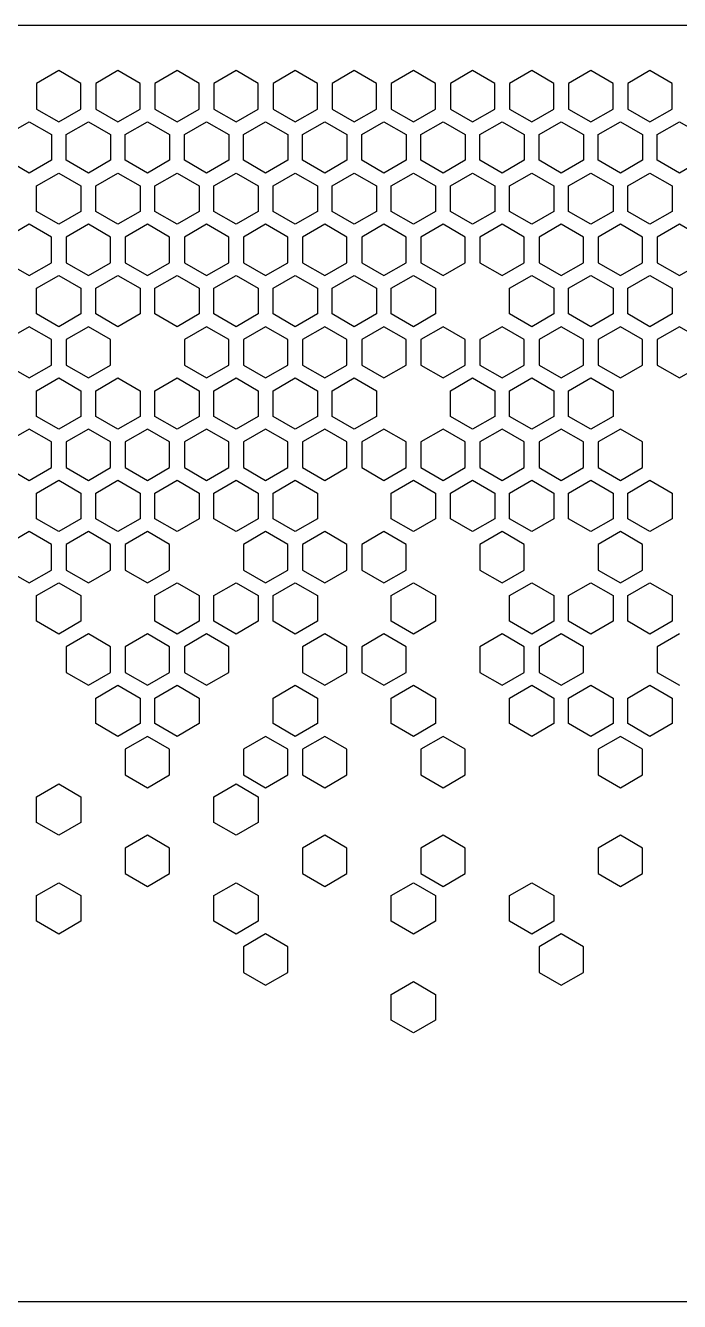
# Model space of a CAD drawing. Header units: millimetres. Extents: x 9733 to 10566, y 2888 to 3129.
# Drawn here: x 10026 to 10149.5, y 2888.1 to 3129 of the extents above; entities that cross this region are included whole.
import ezdxf

# ---------------------------------------------------------------- set-up
doc = ezdxf.new("R2010")
doc.units = ezdxf.units.MM
doc.layers.get('0').update_dxf_attribs({"color": 1, "true_color": 0xff0000})

msp = doc.modelspace()

# ---------------------------------------------------------------- linework, layer by layer
for p, q in [((10566.35, 3129.04), (9733.25, 3129.04)), ((10032.29, 3120.53), (10028.11, 3118.11)), ((10036.48, 3118.11), (10032.29, 3120.53)), ((10043.46, 3120.53), (10039.27, 3118.11)), ((10047.65, 3118.11), (10043.46, 3120.53)), ((10054.63, 3120.53), (10050.44, 3118.11)), ((10058.81, 3118.11), (10054.63, 3120.53)), ((10065.79, 3120.53), (10061.6, 3118.11)), ((10069.98, 3118.11), (10065.79, 3120.53)), ((10076.96, 3120.53), (10072.77, 3118.11)), ((10081.15, 3118.11), (10076.96, 3120.53)), ((10088.12, 3120.53), (10083.94, 3118.11)), ((10092.31, 3118.11), (10088.12, 3120.53)), ((10099.29, 3120.53), (10095.1, 3118.11)), ((10103.48, 3118.11), (10099.29, 3120.53)), ((10110.46, 3120.53), (10106.27, 3118.11)), ((10114.64, 3118.11), (10110.46, 3120.53)), ((10121.62, 3120.53), (10117.43, 3118.11)), ((10125.81, 3118.11), (10121.62, 3120.53)), ((10132.79, 3120.53), (10128.6, 3118.11)), ((10136.98, 3118.11), (10132.79, 3120.53)), ((10143.95, 3120.53), (10139.77, 3118.11)), ((10148.14, 3118.11), (10143.95, 3120.53)), ((10028.11, 3118.11), (10028.11, 3113.27)), ((10036.48, 3113.27), (10036.48, 3118.11)), ((10039.27, 3118.11), (10039.27, 3113.27)), ((10047.65, 3113.27), (10047.65, 3118.11)), ((10050.44, 3118.11), (10050.44, 3113.27)), ((10058.81, 3113.27), (10058.81, 3118.11)), ((10061.6, 3118.11), (10061.6, 3113.27)), ((10069.98, 3113.27), (10069.98, 3118.11)), ((10072.77, 3118.11), (10072.77, 3113.27)), ((10081.15, 3113.27), (10081.15, 3118.11)), ((10083.94, 3118.11), (10083.94, 3113.27)), ((10092.31, 3113.27), (10092.31, 3118.11)), ((10095.1, 3118.11), (10095.1, 3113.27)), ((10103.48, 3113.27), (10103.48, 3118.11)), ((10106.27, 3118.11), (10106.27, 3113.27)), ((10114.64, 3113.27), (10114.64, 3118.11)), ((10117.43, 3118.11), (10117.43, 3113.27)), ((10125.81, 3113.27), (10125.81, 3118.11)), ((10128.6, 3118.11), (10128.6, 3113.27)), ((10136.98, 3113.27), (10136.98, 3118.11)), ((10139.77, 3118.11), (10139.77, 3113.27)), ((10148.14, 3113.27), (10148.14, 3118.11)), ((10028.11, 3113.27), (10032.29, 3110.85)), ((10032.29, 3110.85), (10036.48, 3113.27)), ((10039.27, 3113.27), (10043.46, 3110.85)), ((10043.46, 3110.85), (10047.65, 3113.27)), ((10050.44, 3113.27), (10054.63, 3110.85)), ((10054.63, 3110.85), (10058.81, 3113.27)), ((10061.6, 3113.27), (10065.79, 3110.85)), ((10065.79, 3110.85), (10069.98, 3113.27)), ((10072.77, 3113.27), (10076.96, 3110.85)), ((10076.96, 3110.85), (10081.15, 3113.27)), ((10083.94, 3113.27), (10088.12, 3110.85)), ((10088.12, 3110.85), (10092.31, 3113.27)), ((10095.1, 3113.27), (10099.29, 3110.85)), ((10099.29, 3110.85), (10103.48, 3113.27)), ((10106.27, 3113.27), (10110.46, 3110.85)), ((10110.46, 3110.85), (10114.64, 3113.27)), ((10117.43, 3113.27), (10121.62, 3110.85)), ((10121.62, 3110.85), (10125.81, 3113.27)), ((10128.6, 3113.27), (10132.79, 3110.85)), ((10132.79, 3110.85), (10136.98, 3113.27)), ((10139.77, 3113.27), (10143.95, 3110.85)), ((10143.95, 3110.85), (10148.14, 3113.27)), ((10022.52, 3108.44), (10026.71, 3110.86)), ((10026.71, 3110.86), (10030.9, 3108.44)), ((10033.69, 3108.44), (10037.88, 3110.86)), ((10037.88, 3110.86), (10042.06, 3108.44)), ((10044.85, 3108.44), (10049.04, 3110.86)), ((10049.04, 3110.86), (10053.23, 3108.44)), ((10056.02, 3108.44), (10060.21, 3110.86)), ((10060.21, 3110.86), (10064.4, 3108.44)), ((10067.19, 3108.44), (10071.37, 3110.86)), ((10071.37, 3110.86), (10075.56, 3108.44)), ((10078.35, 3108.44), (10082.54, 3110.86)), ((10082.54, 3110.86), (10086.73, 3108.44)), ((10089.52, 3108.44), (10093.71, 3110.86)), ((10093.71, 3110.86), (10097.89, 3108.44)), ((10100.68, 3108.44), (10104.87, 3110.86)), ((10104.87, 3110.86), (10109.06, 3108.44)), ((10111.85, 3108.44), (10116.04, 3110.86)), ((10116.04, 3110.86), (10120.23, 3108.44)), ((10123.02, 3108.44), (10127.2, 3110.86)), ((10127.2, 3110.86), (10131.39, 3108.44)), ((10134.18, 3108.44), (10138.37, 3110.86)), ((10138.37, 3110.86), (10142.56, 3108.44)), ((10145.35, 3108.44), (10149.54, 3110.86)), ((10149.54, 3110.86), (10153.72, 3108.44)), ((10030.9, 3108.44), (10030.9, 3103.6)), ((10033.69, 3103.6), (10033.69, 3108.44)), ((10042.06, 3108.44), (10042.06, 3103.6)), ((10044.85, 3103.6), (10044.85, 3108.44)), ((10053.23, 3108.44), (10053.23, 3103.6)), ((10056.02, 3103.6), (10056.02, 3108.44)), ((10064.4, 3108.44), (10064.4, 3103.6)), ((10067.19, 3103.6), (10067.19, 3108.44)), ((10075.56, 3108.44), (10075.56, 3103.6)), ((10078.35, 3103.6), (10078.35, 3108.44)), ((10086.73, 3108.44), (10086.73, 3103.6)), ((10089.52, 3103.6), (10089.52, 3108.44)), ((10097.89, 3108.44), (10097.89, 3103.6)), ((10100.68, 3103.6), (10100.68, 3108.44)), ((10109.06, 3108.44), (10109.06, 3103.6)), ((10111.85, 3103.6), (10111.85, 3108.44)), ((10120.23, 3108.44), (10120.23, 3103.6)), ((10123.02, 3103.6), (10123.02, 3108.44)), ((10131.39, 3108.44), (10131.39, 3103.6)), ((10134.18, 3103.6), (10134.18, 3108.44)), ((10142.56, 3108.44), (10142.56, 3103.6)), ((10145.35, 3103.6), (10145.35, 3108.44)), ((10026.71, 3101.18), (10022.52, 3103.6)), ((10030.9, 3103.6), (10026.71, 3101.18)), ((10037.88, 3101.18), (10033.69, 3103.6)), ((10042.06, 3103.6), (10037.88, 3101.18)), ((10049.04, 3101.18), (10044.85, 3103.6)), ((10053.23, 3103.6), (10049.04, 3101.18)), ((10060.21, 3101.18), (10056.02, 3103.6)), ((10064.4, 3103.6), (10060.21, 3101.18)), ((10071.37, 3101.18), (10067.19, 3103.6)), ((10075.56, 3103.6), (10071.37, 3101.18)), ((10082.54, 3101.18), (10078.35, 3103.6)), ((10086.73, 3103.6), (10082.54, 3101.18)), ((10093.71, 3101.18), (10089.52, 3103.6)), ((10097.89, 3103.6), (10093.71, 3101.18)), ((10104.87, 3101.18), (10100.68, 3103.6)), ((10109.06, 3103.6), (10104.87, 3101.18)), ((10116.04, 3101.18), (10111.85, 3103.6)), ((10120.23, 3103.6), (10116.04, 3101.18)), ((10127.2, 3101.18), (10123.02, 3103.6)), ((10131.39, 3103.6), (10127.2, 3101.18)), ((10138.37, 3101.18), (10134.18, 3103.6)), ((10142.56, 3103.6), (10138.37, 3101.18)), ((10149.54, 3101.18), (10145.35, 3103.6)), ((10153.72, 3103.6), (10149.54, 3101.18)), ((10028.11, 3098.77), (10032.29, 3101.19)), ((10032.29, 3101.19), (10036.48, 3098.77)), ((10039.27, 3098.77), (10043.46, 3101.19)), ((10043.46, 3101.19), (10047.65, 3098.77)), ((10050.44, 3098.77), (10054.63, 3101.19)), ((10054.63, 3101.19), (10058.81, 3098.77)), ((10061.6, 3098.77), (10065.79, 3101.19)), ((10065.79, 3101.19), (10069.98, 3098.77)), ((10072.77, 3098.77), (10076.96, 3101.19)), ((10076.96, 3101.19), (10081.15, 3098.77)), ((10083.94, 3098.77), (10088.12, 3101.19)), ((10088.12, 3101.19), (10092.31, 3098.77)), ((10095.1, 3098.77), (10099.29, 3101.19)), ((10099.29, 3101.19), (10103.48, 3098.77)), ((10106.27, 3098.77), (10110.46, 3101.19)), ((10110.46, 3101.19), (10114.64, 3098.77)), ((10117.43, 3098.77), (10121.62, 3101.19)), ((10121.62, 3101.19), (10125.81, 3098.77)), ((10128.6, 3098.77), (10132.79, 3101.19)), ((10132.79, 3101.19), (10136.98, 3098.77)), ((10139.77, 3098.77), (10143.95, 3101.19)), ((10143.95, 3101.19), (10148.14, 3098.77)), ((10028.11, 3093.93), (10028.11, 3098.77)), ((10036.48, 3098.77), (10036.48, 3093.93)), ((10039.27, 3093.93), (10039.27, 3098.77)), ((10047.65, 3098.77), (10047.65, 3093.93)), ((10050.44, 3093.93), (10050.44, 3098.77)), ((10058.81, 3098.77), (10058.81, 3093.93)), ((10061.6, 3093.93), (10061.6, 3098.77)), ((10069.98, 3098.77), (10069.98, 3093.93)), ((10072.77, 3093.93), (10072.77, 3098.77)), ((10081.15, 3098.77), (10081.15, 3093.93)), ((10083.94, 3093.93), (10083.94, 3098.77)), ((10092.31, 3098.77), (10092.31, 3093.93)), ((10095.1, 3093.93), (10095.1, 3098.77)), ((10103.48, 3098.77), (10103.48, 3093.93)), ((10106.27, 3093.93), (10106.27, 3098.77)), ((10114.64, 3098.77), (10114.64, 3093.93)), ((10117.43, 3093.93), (10117.43, 3098.77)), ((10125.81, 3098.77), (10125.81, 3093.93)), ((10128.6, 3093.93), (10128.6, 3098.77)), ((10136.98, 3098.77), (10136.98, 3093.93)), ((10139.77, 3093.93), (10139.77, 3098.77)), ((10148.14, 3098.77), (10148.14, 3093.93)), ((10032.29, 3091.51), (10028.11, 3093.93)), ((10036.48, 3093.93), (10032.29, 3091.51)), ((10043.46, 3091.51), (10039.27, 3093.93)), ((10047.65, 3093.93), (10043.46, 3091.51)), ((10054.63, 3091.51), (10050.44, 3093.93)), ((10058.81, 3093.93), (10054.63, 3091.51)), ((10065.79, 3091.51), (10061.6, 3093.93)), ((10069.98, 3093.93), (10065.79, 3091.51)), ((10076.96, 3091.51), (10072.77, 3093.93)), ((10081.15, 3093.93), (10076.96, 3091.51)), ((10088.12, 3091.51), (10083.94, 3093.93)), ((10092.31, 3093.93), (10088.12, 3091.51)), ((10099.29, 3091.51), (10095.1, 3093.93)), ((10103.48, 3093.93), (10099.29, 3091.51)), ((10110.46, 3091.51), (10106.27, 3093.93)), ((10114.64, 3093.93), (10110.46, 3091.51)), ((10121.62, 3091.51), (10117.43, 3093.93)), ((10125.81, 3093.93), (10121.62, 3091.51)), ((10132.79, 3091.51), (10128.6, 3093.93)), ((10136.98, 3093.93), (10132.79, 3091.51)), ((10143.95, 3091.51), (10139.77, 3093.93)), ((10148.14, 3093.93), (10143.95, 3091.51)), ((10026.71, 3091.52), (10022.52, 3089.1)), ((10030.9, 3089.1), (10026.71, 3091.52)), ((10037.88, 3091.52), (10033.69, 3089.1)), ((10042.06, 3089.1), (10037.88, 3091.52)), ((10049.04, 3091.52), (10044.85, 3089.1)), ((10053.23, 3089.1), (10049.04, 3091.52)), ((10060.21, 3091.52), (10056.02, 3089.1)), ((10064.4, 3089.1), (10060.21, 3091.52)), ((10071.37, 3091.52), (10067.19, 3089.1)), ((10075.56, 3089.1), (10071.37, 3091.52)), ((10082.54, 3091.52), (10078.35, 3089.1)), ((10086.73, 3089.1), (10082.54, 3091.52)), ((10093.71, 3091.52), (10089.52, 3089.1)), ((10097.89, 3089.1), (10093.71, 3091.52)), ((10104.87, 3091.52), (10100.68, 3089.1)), ((10109.06, 3089.1), (10104.87, 3091.52)), ((10116.04, 3091.52), (10111.85, 3089.1)), ((10120.23, 3089.1), (10116.04, 3091.52)), ((10127.2, 3091.52), (10123.02, 3089.1)), ((10131.39, 3089.1), (10127.2, 3091.52)), ((10138.37, 3091.52), (10134.18, 3089.1)), ((10142.56, 3089.1), (10138.37, 3091.52)), ((10149.54, 3091.52), (10145.35, 3089.1)), ((10153.72, 3089.1), (10149.54, 3091.52)), ((10030.9, 3084.26), (10030.9, 3089.1)), ((10033.69, 3089.1), (10033.69, 3084.26)), ((10042.06, 3084.26), (10042.06, 3089.1)), ((10044.85, 3089.1), (10044.85, 3084.26)), ((10053.23, 3084.26), (10053.23, 3089.1)), ((10056.02, 3089.1), (10056.02, 3084.26)), ((10064.4, 3084.26), (10064.4, 3089.1)), ((10067.19, 3089.1), (10067.19, 3084.26)), ((10075.56, 3084.26), (10075.56, 3089.1)), ((10078.35, 3089.1), (10078.35, 3084.26)), ((10086.73, 3084.26), (10086.73, 3089.1)), ((10089.52, 3089.1), (10089.52, 3084.26)), ((10097.89, 3084.26), (10097.89, 3089.1)), ((10100.68, 3089.1), (10100.68, 3084.26)), ((10109.06, 3084.26), (10109.06, 3089.1)), ((10111.85, 3089.1), (10111.85, 3084.26)), ((10120.23, 3084.26), (10120.23, 3089.1)), ((10123.02, 3089.1), (10123.02, 3084.26)), ((10131.39, 3084.26), (10131.39, 3089.1)), ((10134.18, 3089.1), (10134.18, 3084.26)), ((10142.56, 3084.26), (10142.56, 3089.1)), ((10145.35, 3089.1), (10145.35, 3084.26)), ((10022.52, 3084.26), (10026.71, 3081.84)), ((10026.71, 3081.84), (10030.9, 3084.26)), ((10033.69, 3084.26), (10037.88, 3081.84)), ((10037.88, 3081.84), (10042.06, 3084.26)), ((10044.85, 3084.26), (10049.04, 3081.84)), ((10049.04, 3081.84), (10053.23, 3084.26)), ((10056.02, 3084.26), (10060.21, 3081.84)), ((10060.21, 3081.84), (10064.4, 3084.26)), ((10067.19, 3084.26), (10071.37, 3081.84)), ((10071.37, 3081.84), (10075.56, 3084.26)), ((10078.35, 3084.26), (10082.54, 3081.84)), ((10082.54, 3081.84), (10086.73, 3084.26)), ((10089.52, 3084.26), (10093.71, 3081.84)), ((10093.71, 3081.84), (10097.89, 3084.26)), ((10100.68, 3084.26), (10104.87, 3081.84)), ((10104.87, 3081.84), (10109.06, 3084.26)), ((10111.85, 3084.26), (10116.04, 3081.84)), ((10116.04, 3081.84), (10120.23, 3084.26)), ((10123.02, 3084.26), (10127.2, 3081.84)), ((10127.2, 3081.84), (10131.39, 3084.26)), ((10134.18, 3084.26), (10138.37, 3081.84)), ((10138.37, 3081.84), (10142.56, 3084.26)), ((10145.35, 3084.26), (10149.54, 3081.84)), ((10149.54, 3081.84), (10153.72, 3084.26)), ((10028.11, 3079.43), (10032.29, 3081.85)), ((10032.29, 3081.85), (10036.48, 3079.43)), ((10039.27, 3079.43), (10043.46, 3081.85)), ((10043.46, 3081.85), (10047.65, 3079.43)), ((10050.44, 3079.43), (10054.63, 3081.85)), ((10054.63, 3081.85), (10058.81, 3079.43)), ((10061.6, 3079.43), (10065.79, 3081.85)), ((10065.79, 3081.85), (10069.98, 3079.43)), ((10072.77, 3079.43), (10076.96, 3081.85)), ((10076.96, 3081.85), (10081.15, 3079.43)), ((10083.94, 3079.43), (10088.12, 3081.85)), ((10088.12, 3081.85), (10092.31, 3079.43)), ((10095.1, 3079.43), (10099.29, 3081.85)), ((10099.29, 3081.85), (10103.48, 3079.43)), ((10117.43, 3079.43), (10121.62, 3081.85)), ((10121.62, 3081.85), (10125.81, 3079.43)), ((10128.6, 3079.43), (10132.79, 3081.85)), ((10132.79, 3081.85), (10136.98, 3079.43)), ((10139.77, 3079.43), (10143.95, 3081.85)), ((10143.95, 3081.85), (10148.14, 3079.43)), ((10028.11, 3074.59), (10028.11, 3079.43)), ((10036.48, 3079.43), (10036.48, 3074.59)), ((10039.27, 3074.59), (10039.27, 3079.43)), ((10047.65, 3079.43), (10047.65, 3074.59)), ((10050.44, 3074.59), (10050.44, 3079.43)), ((10058.81, 3079.43), (10058.81, 3074.59)), ((10061.6, 3074.59), (10061.6, 3079.43)), ((10069.98, 3079.43), (10069.98, 3074.59)), ((10072.77, 3074.59), (10072.77, 3079.43)), ((10081.15, 3079.43), (10081.15, 3074.59)), ((10083.94, 3074.59), (10083.94, 3079.43)), ((10092.31, 3079.43), (10092.31, 3074.59)), ((10095.1, 3074.59), (10095.1, 3079.43)), ((10103.48, 3079.43), (10103.48, 3074.59)), ((10117.43, 3074.59), (10117.43, 3079.43)), ((10125.81, 3079.43), (10125.81, 3074.59)), ((10128.6, 3074.59), (10128.6, 3079.43)), ((10136.98, 3079.43), (10136.98, 3074.59)), ((10139.77, 3074.59), (10139.77, 3079.43)), ((10148.14, 3079.43), (10148.14, 3074.59)), ((10032.29, 3072.17), (10028.11, 3074.59)), ((10036.48, 3074.59), (10032.29, 3072.17)), ((10043.46, 3072.17), (10039.27, 3074.59)), ((10047.65, 3074.59), (10043.46, 3072.17)), ((10054.63, 3072.17), (10050.44, 3074.59)), ((10058.81, 3074.59), (10054.63, 3072.17)), ((10065.79, 3072.17), (10061.6, 3074.59)), ((10069.98, 3074.59), (10065.79, 3072.17)), ((10076.96, 3072.17), (10072.77, 3074.59)), ((10081.15, 3074.59), (10076.96, 3072.17)), ((10088.12, 3072.17), (10083.94, 3074.59)), ((10092.31, 3074.59), (10088.12, 3072.17)), ((10099.29, 3072.17), (10095.1, 3074.59)), ((10103.48, 3074.59), (10099.29, 3072.17)), ((10121.62, 3072.17), (10117.43, 3074.59)), ((10125.81, 3074.59), (10121.62, 3072.17)), ((10132.79, 3072.17), (10128.6, 3074.59)), ((10136.98, 3074.59), (10132.79, 3072.17)), ((10143.95, 3072.17), (10139.77, 3074.59)), ((10148.14, 3074.59), (10143.95, 3072.17)), ((10026.71, 3072.18), (10022.52, 3069.76)), ((10030.9, 3069.76), (10026.71, 3072.18)), ((10037.88, 3072.18), (10033.69, 3069.76)), ((10042.06, 3069.76), (10037.88, 3072.18)), ((10060.21, 3072.18), (10056.02, 3069.76)), ((10064.4, 3069.76), (10060.21, 3072.18)), ((10071.37, 3072.18), (10067.19, 3069.76)), ((10075.56, 3069.76), (10071.37, 3072.18)), ((10082.54, 3072.18), (10078.35, 3069.76)), ((10086.73, 3069.76), (10082.54, 3072.18)), ((10093.71, 3072.18), (10089.52, 3069.76)), ((10097.89, 3069.76), (10093.71, 3072.18)), ((10104.87, 3072.18), (10100.68, 3069.76)), ((10109.06, 3069.76), (10104.87, 3072.18)), ((10116.04, 3072.18), (10111.85, 3069.76)), ((10120.23, 3069.76), (10116.04, 3072.18)), ((10127.2, 3072.18), (10123.02, 3069.76)), ((10131.39, 3069.76), (10127.2, 3072.18)), ((10138.37, 3072.18), (10134.18, 3069.76)), ((10142.56, 3069.76), (10138.37, 3072.18)), ((10149.54, 3072.18), (10145.35, 3069.76)), ((10153.72, 3069.76), (10149.54, 3072.18)), ((10030.9, 3064.92), (10030.9, 3069.76)), ((10033.69, 3069.76), (10033.69, 3064.92)), ((10042.06, 3064.92), (10042.06, 3069.76)), ((10056.02, 3069.76), (10056.02, 3064.92)), ((10064.4, 3064.92), (10064.4, 3069.76)), ((10067.19, 3069.76), (10067.19, 3064.92)), ((10075.56, 3064.92), (10075.56, 3069.76)), ((10078.35, 3069.76), (10078.35, 3064.92)), ((10086.73, 3064.92), (10086.73, 3069.76)), ((10089.52, 3069.76), (10089.52, 3064.92)), ((10097.89, 3064.92), (10097.89, 3069.76)), ((10100.68, 3069.76), (10100.68, 3064.92)), ((10109.06, 3064.92), (10109.06, 3069.76)), ((10111.85, 3069.76), (10111.85, 3064.92)), ((10120.23, 3064.92), (10120.23, 3069.76)), ((10123.02, 3069.76), (10123.02, 3064.92)), ((10131.39, 3064.92), (10131.39, 3069.76)), ((10134.18, 3069.76), (10134.18, 3064.92)), ((10142.56, 3064.92), (10142.56, 3069.76)), ((10145.35, 3069.76), (10145.35, 3064.92)), ((10022.52, 3064.92), (10026.71, 3062.5)), ((10026.71, 3062.5), (10030.9, 3064.92)), ((10033.69, 3064.92), (10037.88, 3062.5)), ((10037.88, 3062.5), (10042.06, 3064.92)), ((10056.02, 3064.92), (10060.21, 3062.5)), ((10060.21, 3062.5), (10064.4, 3064.92)), ((10067.19, 3064.92), (10071.37, 3062.5)), ((10071.37, 3062.5), (10075.56, 3064.92)), ((10078.35, 3064.92), (10082.54, 3062.5)), ((10082.54, 3062.5), (10086.73, 3064.92)), ((10089.52, 3064.92), (10093.71, 3062.5)), ((10093.71, 3062.5), (10097.89, 3064.92)), ((10100.68, 3064.92), (10104.87, 3062.5)), ((10104.87, 3062.5), (10109.06, 3064.92)), ((10111.85, 3064.92), (10116.04, 3062.5)), ((10116.04, 3062.5), (10120.23, 3064.92)), ((10123.02, 3064.92), (10127.2, 3062.5)), ((10127.2, 3062.5), (10131.39, 3064.92)), ((10134.18, 3064.92), (10138.37, 3062.5)), ((10138.37, 3062.5), (10142.56, 3064.92)), ((10145.35, 3064.92), (10149.54, 3062.5)), ((10149.54, 3062.5), (10153.72, 3064.92)), ((10028.11, 3060.09), (10032.29, 3062.51)), ((10032.29, 3062.51), (10036.48, 3060.09)), ((10039.27, 3060.09), (10043.46, 3062.51)), ((10043.46, 3062.51), (10047.65, 3060.09)), ((10050.44, 3060.09), (10054.63, 3062.51)), ((10054.63, 3062.51), (10058.81, 3060.09)), ((10061.6, 3060.09), (10065.79, 3062.51)), ((10065.79, 3062.51), (10069.98, 3060.09)), ((10072.77, 3060.09), (10076.96, 3062.51)), ((10076.96, 3062.51), (10081.15, 3060.09)), ((10083.94, 3060.09), (10088.12, 3062.51)), ((10088.12, 3062.51), (10092.31, 3060.09)), ((10106.27, 3060.09), (10110.46, 3062.51)), ((10110.46, 3062.51), (10114.64, 3060.09)), ((10117.43, 3060.09), (10121.62, 3062.51)), ((10121.62, 3062.51), (10125.81, 3060.09)), ((10128.6, 3060.09), (10132.79, 3062.51)), ((10132.79, 3062.51), (10136.98, 3060.09)), ((10028.11, 3055.25), (10028.11, 3060.09)), ((10036.48, 3060.09), (10036.48, 3055.25)), ((10039.27, 3055.25), (10039.27, 3060.09)), ((10047.65, 3060.09), (10047.65, 3055.25)), ((10050.44, 3055.25), (10050.44, 3060.09)), ((10058.81, 3060.09), (10058.81, 3055.25)), ((10061.6, 3055.25), (10061.6, 3060.09)), ((10069.98, 3060.09), (10069.98, 3055.25)), ((10072.77, 3055.25), (10072.77, 3060.09)), ((10081.15, 3060.09), (10081.15, 3055.25)), ((10083.94, 3055.25), (10083.94, 3060.09)), ((10092.31, 3060.09), (10092.31, 3055.25)), ((10106.27, 3055.25), (10106.27, 3060.09)), ((10114.64, 3060.09), (10114.64, 3055.25)), ((10117.43, 3055.25), (10117.43, 3060.09)), ((10125.81, 3060.09), (10125.81, 3055.25)), ((10128.6, 3055.25), (10128.6, 3060.09)), ((10136.98, 3060.09), (10136.98, 3055.25)), ((10032.29, 3052.83), (10028.11, 3055.25)), ((10036.48, 3055.25), (10032.29, 3052.83)), ((10043.46, 3052.83), (10039.27, 3055.25)), ((10047.65, 3055.25), (10043.46, 3052.83)), ((10054.63, 3052.83), (10050.44, 3055.25)), ((10058.81, 3055.25), (10054.63, 3052.83)), ((10065.79, 3052.83), (10061.6, 3055.25)), ((10069.98, 3055.25), (10065.79, 3052.83)), ((10076.96, 3052.83), (10072.77, 3055.25)), ((10081.15, 3055.25), (10076.96, 3052.83)), ((10088.12, 3052.83), (10083.94, 3055.25)), ((10092.31, 3055.25), (10088.12, 3052.83)), ((10110.46, 3052.83), (10106.27, 3055.25)), ((10114.64, 3055.25), (10110.46, 3052.83)), ((10121.62, 3052.83), (10117.43, 3055.25)), ((10125.81, 3055.25), (10121.62, 3052.83)), ((10132.79, 3052.83), (10128.6, 3055.25)), ((10136.98, 3055.25), (10132.79, 3052.83)), ((10026.71, 3052.84), (10022.52, 3050.42)), ((10030.9, 3050.42), (10026.71, 3052.84)), ((10037.88, 3052.84), (10033.69, 3050.42)), ((10042.06, 3050.42), (10037.88, 3052.84)), ((10049.04, 3052.84), (10044.85, 3050.42)), ((10053.23, 3050.42), (10049.04, 3052.84)), ((10060.21, 3052.84), (10056.02, 3050.42)), ((10064.4, 3050.42), (10060.21, 3052.84)), ((10071.37, 3052.84), (10067.19, 3050.42)), ((10075.56, 3050.42), (10071.37, 3052.84)), ((10082.54, 3052.84), (10078.35, 3050.42)), ((10086.73, 3050.42), (10082.54, 3052.84)), ((10093.71, 3052.84), (10089.52, 3050.42)), ((10097.89, 3050.42), (10093.71, 3052.84)), ((10104.87, 3052.84), (10100.68, 3050.42)), ((10109.06, 3050.42), (10104.87, 3052.84)), ((10116.04, 3052.84), (10111.85, 3050.42)), ((10120.23, 3050.42), (10116.04, 3052.84)), ((10127.2, 3052.84), (10123.02, 3050.42)), ((10131.39, 3050.42), (10127.2, 3052.84)), ((10138.37, 3052.84), (10134.18, 3050.42)), ((10142.56, 3050.42), (10138.37, 3052.84)), ((10030.9, 3045.58), (10030.9, 3050.42)), ((10033.69, 3050.42), (10033.69, 3045.58)), ((10042.06, 3045.58), (10042.06, 3050.42)), ((10044.85, 3050.42), (10044.85, 3045.58)), ((10053.23, 3045.58), (10053.23, 3050.42)), ((10056.02, 3050.42), (10056.02, 3045.58)), ((10064.4, 3045.58), (10064.4, 3050.42)), ((10067.19, 3050.42), (10067.19, 3045.58)), ((10075.56, 3045.58), (10075.56, 3050.42)), ((10078.35, 3050.42), (10078.35, 3045.58)), ((10086.73, 3045.58), (10086.73, 3050.42)), ((10089.52, 3050.42), (10089.52, 3045.58)), ((10097.89, 3045.58), (10097.89, 3050.42)), ((10100.68, 3050.42), (10100.68, 3045.58)), ((10109.06, 3045.58), (10109.06, 3050.42)), ((10111.85, 3050.42), (10111.85, 3045.58)), ((10120.23, 3045.58), (10120.23, 3050.42)), ((10123.02, 3050.42), (10123.02, 3045.58)), ((10131.39, 3045.58), (10131.39, 3050.42)), ((10134.18, 3050.42), (10134.18, 3045.58)), ((10142.56, 3045.58), (10142.56, 3050.42)), ((10022.52, 3045.58), (10026.71, 3043.16)), ((10026.71, 3043.16), (10030.9, 3045.58)), ((10033.69, 3045.58), (10037.88, 3043.16)), ((10037.88, 3043.16), (10042.06, 3045.58)), ((10044.85, 3045.58), (10049.04, 3043.16)), ((10049.04, 3043.16), (10053.23, 3045.58)), ((10056.02, 3045.58), (10060.21, 3043.16)), ((10060.21, 3043.16), (10064.4, 3045.58)), ((10067.19, 3045.58), (10071.37, 3043.16)), ((10071.37, 3043.16), (10075.56, 3045.58)), ((10078.35, 3045.58), (10082.54, 3043.16)), ((10082.54, 3043.16), (10086.73, 3045.58)), ((10089.52, 3045.58), (10093.71, 3043.16)), ((10093.71, 3043.16), (10097.89, 3045.58)), ((10100.68, 3045.58), (10104.87, 3043.16)), ((10104.87, 3043.16), (10109.06, 3045.58)), ((10111.85, 3045.58), (10116.04, 3043.16)), ((10116.04, 3043.16), (10120.23, 3045.58)), ((10123.02, 3045.58), (10127.2, 3043.16)), ((10127.2, 3043.16), (10131.39, 3045.58)), ((10134.18, 3045.58), (10138.37, 3043.16)), ((10138.37, 3043.16), (10142.56, 3045.58)), ((10028.11, 3040.75), (10032.29, 3043.17)), ((10032.29, 3043.17), (10036.48, 3040.75)), ((10039.27, 3040.75), (10043.46, 3043.17)), ((10043.46, 3043.17), (10047.65, 3040.75)), ((10050.44, 3040.75), (10054.63, 3043.17)), ((10054.63, 3043.17), (10058.81, 3040.75)), ((10061.6, 3040.75), (10065.79, 3043.17)), ((10065.79, 3043.17), (10069.98, 3040.75)), ((10072.77, 3040.75), (10076.96, 3043.17)), ((10076.96, 3043.17), (10081.15, 3040.75)), ((10095.1, 3040.75), (10099.29, 3043.17)), ((10099.29, 3043.17), (10103.48, 3040.75)), ((10106.27, 3040.75), (10110.46, 3043.17)), ((10110.46, 3043.17), (10114.64, 3040.75)), ((10117.43, 3040.75), (10121.62, 3043.17)), ((10121.62, 3043.17), (10125.81, 3040.75)), ((10128.6, 3040.75), (10132.79, 3043.17)), ((10132.79, 3043.17), (10136.98, 3040.75)), ((10139.77, 3040.75), (10143.95, 3043.17)), ((10143.95, 3043.17), (10148.14, 3040.75)), ((10028.11, 3035.91), (10028.11, 3040.75)), ((10036.48, 3040.75), (10036.48, 3035.91)), ((10039.27, 3035.91), (10039.27, 3040.75)), ((10047.65, 3040.75), (10047.65, 3035.91)), ((10050.44, 3035.91), (10050.44, 3040.75)), ((10058.81, 3040.75), (10058.81, 3035.91)), ((10061.6, 3035.91), (10061.6, 3040.75)), ((10069.98, 3040.75), (10069.98, 3035.91)), ((10072.77, 3035.91), (10072.77, 3040.75)), ((10081.15, 3040.75), (10081.15, 3035.91)), ((10095.1, 3035.91), (10095.1, 3040.75)), ((10103.48, 3040.75), (10103.48, 3035.91)), ((10106.27, 3035.91), (10106.27, 3040.75)), ((10114.64, 3040.75), (10114.64, 3035.91)), ((10117.43, 3035.91), (10117.43, 3040.75)), ((10125.81, 3040.75), (10125.81, 3035.91)), ((10128.6, 3035.91), (10128.6, 3040.75)), ((10136.98, 3040.75), (10136.98, 3035.91)), ((10139.77, 3035.91), (10139.77, 3040.75)), ((10148.14, 3040.75), (10148.14, 3035.91)), ((10032.29, 3033.49), (10028.11, 3035.91)), ((10036.48, 3035.91), (10032.29, 3033.49)), ((10043.46, 3033.49), (10039.27, 3035.91)), ((10047.65, 3035.91), (10043.46, 3033.49)), ((10054.63, 3033.49), (10050.44, 3035.91)), ((10058.81, 3035.91), (10054.63, 3033.49)), ((10065.79, 3033.49), (10061.6, 3035.91)), ((10069.98, 3035.91), (10065.79, 3033.49)), ((10076.96, 3033.49), (10072.77, 3035.91)), ((10081.15, 3035.91), (10076.96, 3033.49)), ((10099.29, 3033.49), (10095.1, 3035.91)), ((10103.48, 3035.91), (10099.29, 3033.49)), ((10110.46, 3033.49), (10106.27, 3035.91)), ((10114.64, 3035.91), (10110.46, 3033.49)), ((10121.62, 3033.49), (10117.43, 3035.91)), ((10125.81, 3035.91), (10121.62, 3033.49)), ((10132.79, 3033.49), (10128.6, 3035.91)), ((10136.98, 3035.91), (10132.79, 3033.49)), ((10143.95, 3033.49), (10139.77, 3035.91)), ((10148.14, 3035.91), (10143.95, 3033.49)), ((10026.71, 3033.5), (10022.52, 3031.08)), ((10030.9, 3031.08), (10026.71, 3033.5)), ((10037.88, 3033.5), (10033.69, 3031.08)), ((10042.06, 3031.08), (10037.88, 3033.5)), ((10049.04, 3033.5), (10044.85, 3031.08)), ((10053.23, 3031.08), (10049.04, 3033.5)), ((10071.37, 3033.5), (10067.19, 3031.08)), ((10075.56, 3031.08), (10071.37, 3033.5)), ((10082.54, 3033.5), (10078.35, 3031.08)), ((10086.73, 3031.08), (10082.54, 3033.5)), ((10093.71, 3033.5), (10089.52, 3031.08)), ((10097.89, 3031.08), (10093.71, 3033.5)), ((10116.04, 3033.5), (10111.85, 3031.08)), ((10120.23, 3031.08), (10116.04, 3033.5)), ((10138.37, 3033.5), (10134.18, 3031.08)), ((10142.56, 3031.08), (10138.37, 3033.5)), ((10030.9, 3026.24), (10030.9, 3031.08)), ((10033.69, 3031.08), (10033.69, 3026.24)), ((10042.06, 3026.24), (10042.06, 3031.08)), ((10044.85, 3031.08), (10044.85, 3026.24)), ((10053.23, 3026.24), (10053.23, 3031.08)), ((10067.19, 3031.08), (10067.19, 3026.24)), ((10075.56, 3026.24), (10075.56, 3031.08)), ((10078.35, 3031.08), (10078.35, 3026.24)), ((10086.73, 3026.24), (10086.73, 3031.08)), ((10089.52, 3031.08), (10089.52, 3026.24)), ((10097.89, 3026.24), (10097.89, 3031.08)), ((10111.85, 3031.08), (10111.85, 3026.24)), ((10120.23, 3026.24), (10120.23, 3031.08)), ((10134.18, 3031.08), (10134.18, 3026.24)), ((10142.56, 3026.24), (10142.56, 3031.08)), ((10022.52, 3026.24), (10026.71, 3023.82)), ((10026.71, 3023.82), (10030.9, 3026.24)), ((10033.69, 3026.24), (10037.88, 3023.82)), ((10037.88, 3023.82), (10042.06, 3026.24)), ((10044.85, 3026.24), (10049.04, 3023.82)), ((10049.04, 3023.82), (10053.23, 3026.24)), ((10067.19, 3026.24), (10071.37, 3023.82)), ((10071.37, 3023.82), (10075.56, 3026.24)), ((10078.35, 3026.24), (10082.54, 3023.82)), ((10082.54, 3023.82), (10086.73, 3026.24)), ((10089.52, 3026.24), (10093.71, 3023.82)), ((10093.71, 3023.82), (10097.89, 3026.24)), ((10111.85, 3026.24), (10116.04, 3023.82)), ((10116.04, 3023.82), (10120.23, 3026.24)), ((10134.18, 3026.24), (10138.37, 3023.82)), ((10138.37, 3023.82), (10142.56, 3026.24)), ((10028.11, 3021.41), (10032.29, 3023.83)), ((10032.29, 3023.83), (10036.48, 3021.41)), ((10050.44, 3021.41), (10054.63, 3023.83)), ((10054.63, 3023.83), (10058.81, 3021.41)), ((10061.6, 3021.41), (10065.79, 3023.83)), ((10065.79, 3023.83), (10069.98, 3021.41)), ((10072.77, 3021.41), (10076.96, 3023.83)), ((10076.96, 3023.83), (10081.15, 3021.41)), ((10095.1, 3021.41), (10099.29, 3023.83)), ((10099.29, 3023.83), (10103.48, 3021.41)), ((10117.43, 3021.41), (10121.62, 3023.83)), ((10121.62, 3023.83), (10125.81, 3021.41)), ((10128.6, 3021.41), (10132.79, 3023.83)), ((10132.79, 3023.83), (10136.98, 3021.41)), ((10139.77, 3021.41), (10143.95, 3023.83)), ((10143.95, 3023.83), (10148.14, 3021.41)), ((10028.11, 3016.57), (10028.11, 3021.41)), ((10036.48, 3021.41), (10036.48, 3016.57)), ((10050.44, 3016.57), (10050.44, 3021.41)), ((10058.81, 3021.41), (10058.81, 3016.57)), ((10061.6, 3016.57), (10061.6, 3021.41)), ((10069.98, 3021.41), (10069.98, 3016.57)), ((10072.77, 3016.57), (10072.77, 3021.41)), ((10081.15, 3021.41), (10081.15, 3016.57)), ((10095.1, 3016.57), (10095.1, 3021.41)), ((10103.48, 3021.41), (10103.48, 3016.57)), ((10117.43, 3016.57), (10117.43, 3021.41)), ((10125.81, 3021.41), (10125.81, 3016.57)), ((10128.6, 3016.57), (10128.6, 3021.41)), ((10136.98, 3021.41), (10136.98, 3016.57)), ((10139.77, 3016.57), (10139.77, 3021.41)), ((10148.14, 3021.41), (10148.14, 3016.57)), ((10032.29, 3014.15), (10028.11, 3016.57)), ((10036.48, 3016.57), (10032.29, 3014.15)), ((10054.63, 3014.15), (10050.44, 3016.57)), ((10058.81, 3016.57), (10054.63, 3014.15)), ((10065.79, 3014.15), (10061.6, 3016.57)), ((10069.98, 3016.57), (10065.79, 3014.15)), ((10076.96, 3014.15), (10072.77, 3016.57)), ((10081.15, 3016.57), (10076.96, 3014.15)), ((10099.29, 3014.15), (10095.1, 3016.57)), ((10103.48, 3016.57), (10099.29, 3014.15)), ((10121.62, 3014.15), (10117.43, 3016.57)), ((10125.81, 3016.57), (10121.62, 3014.15)), ((10132.79, 3014.15), (10128.6, 3016.57)), ((10136.98, 3016.57), (10132.79, 3014.15)), ((10143.95, 3014.15), (10139.77, 3016.57)), ((10148.14, 3016.57), (10143.95, 3014.15)), ((10037.88, 3014.16), (10033.69, 3011.74)), ((10042.06, 3011.74), (10037.88, 3014.16)), ((10049.04, 3014.16), (10044.85, 3011.74)), ((10053.23, 3011.74), (10049.04, 3014.16)), ((10060.21, 3014.16), (10056.02, 3011.74)), ((10064.4, 3011.74), (10060.21, 3014.16)), ((10082.54, 3014.16), (10078.35, 3011.74)), ((10086.73, 3011.74), (10082.54, 3014.16)), ((10093.71, 3014.16), (10089.52, 3011.74)), ((10097.89, 3011.74), (10093.71, 3014.16)), ((10116.04, 3014.16), (10111.85, 3011.74)), ((10120.23, 3011.74), (10116.04, 3014.16)), ((10127.2, 3014.16), (10123.02, 3011.74)), ((10131.39, 3011.74), (10127.2, 3014.16)), ((10149.54, 3014.16), (10145.35, 3011.74)), ((10033.69, 3011.74), (10033.69, 3006.9)), ((10042.06, 3006.9), (10042.06, 3011.74)), ((10044.85, 3011.74), (10044.85, 3006.9)), ((10053.23, 3006.9), (10053.23, 3011.74)), ((10056.02, 3011.74), (10056.02, 3006.9)), ((10064.4, 3006.9), (10064.4, 3011.74)), ((10078.35, 3011.74), (10078.35, 3006.9)), ((10086.73, 3006.9), (10086.73, 3011.74)), ((10089.52, 3011.74), (10089.52, 3006.9)), ((10097.89, 3006.9), (10097.89, 3011.74)), ((10111.85, 3011.74), (10111.85, 3006.9)), ((10120.23, 3006.9), (10120.23, 3011.74)), ((10123.02, 3011.74), (10123.02, 3006.9)), ((10131.39, 3006.9), (10131.39, 3011.74)), ((10145.35, 3011.74), (10145.35, 3006.9)), ((10033.69, 3006.9), (10037.88, 3004.48)), ((10037.88, 3004.48), (10042.06, 3006.9)), ((10044.85, 3006.9), (10049.04, 3004.48)), ((10049.04, 3004.48), (10053.23, 3006.9)), ((10056.02, 3006.9), (10060.21, 3004.48)), ((10060.21, 3004.48), (10064.4, 3006.9)), ((10078.35, 3006.9), (10082.54, 3004.48)), ((10082.54, 3004.48), (10086.73, 3006.9)), ((10089.52, 3006.9), (10093.71, 3004.48)), ((10093.71, 3004.48), (10097.89, 3006.9)), ((10111.85, 3006.9), (10116.04, 3004.48)), ((10116.04, 3004.48), (10120.23, 3006.9)), ((10123.02, 3006.9), (10127.2, 3004.48)), ((10127.2, 3004.48), (10131.39, 3006.9)), ((10145.35, 3006.9), (10149.54, 3004.48)), ((10039.27, 3002.07), (10043.46, 3004.49)), ((10043.46, 3004.49), (10047.65, 3002.07)), ((10050.44, 3002.07), (10054.63, 3004.49)), ((10054.63, 3004.49), (10058.81, 3002.07)), ((10072.77, 3002.07), (10076.96, 3004.49)), ((10076.96, 3004.49), (10081.15, 3002.07)), ((10095.1, 3002.07), (10099.29, 3004.49)), ((10099.29, 3004.49), (10103.48, 3002.07)), ((10117.43, 3002.07), (10121.62, 3004.49)), ((10121.62, 3004.49), (10125.81, 3002.07)), ((10128.6, 3002.07), (10132.79, 3004.49)), ((10132.79, 3004.49), (10136.98, 3002.07)), ((10139.77, 3002.07), (10143.95, 3004.49)), ((10143.95, 3004.49), (10148.14, 3002.07)), ((10039.27, 2997.23), (10039.27, 3002.07)), ((10047.65, 3002.07), (10047.65, 2997.23)), ((10050.44, 2997.23), (10050.44, 3002.07)), ((10058.81, 3002.07), (10058.81, 2997.23)), ((10072.77, 2997.23), (10072.77, 3002.07)), ((10081.15, 3002.07), (10081.15, 2997.23)), ((10095.1, 2997.23), (10095.1, 3002.07)), ((10103.48, 3002.07), (10103.48, 2997.23)), ((10117.43, 2997.23), (10117.43, 3002.07)), ((10125.81, 3002.07), (10125.81, 2997.23)), ((10128.6, 2997.23), (10128.6, 3002.07)), ((10136.98, 3002.07), (10136.98, 2997.23)), ((10139.77, 2997.23), (10139.77, 3002.07)), ((10148.14, 3002.07), (10148.14, 2997.23)), ((10043.46, 2994.81), (10039.27, 2997.23)), ((10047.65, 2997.23), (10043.46, 2994.81)), ((10054.63, 2994.81), (10050.44, 2997.23)), ((10058.81, 2997.23), (10054.63, 2994.81)), ((10076.96, 2994.81), (10072.77, 2997.23)), ((10081.15, 2997.23), (10076.96, 2994.81)), ((10099.29, 2994.81), (10095.1, 2997.23)), ((10103.48, 2997.23), (10099.29, 2994.81)), ((10121.62, 2994.81), (10117.43, 2997.23)), ((10125.81, 2997.23), (10121.62, 2994.81)), ((10132.79, 2994.81), (10128.6, 2997.23)), ((10136.98, 2997.23), (10132.79, 2994.81)), ((10143.95, 2994.81), (10139.77, 2997.23)), ((10148.14, 2997.23), (10143.95, 2994.81)), ((10049.04, 2994.82), (10044.85, 2992.4)), ((10053.23, 2992.4), (10049.04, 2994.82)), ((10071.37, 2994.82), (10067.19, 2992.4)), ((10075.56, 2992.4), (10071.37, 2994.82)), ((10082.54, 2994.82), (10078.35, 2992.4)), ((10086.73, 2992.4), (10082.54, 2994.82)), ((10104.87, 2994.82), (10100.68, 2992.4)), ((10109.06, 2992.4), (10104.87, 2994.82)), ((10138.37, 2994.82), (10134.18, 2992.4)), ((10142.56, 2992.4), (10138.37, 2994.82)), ((10044.85, 2992.4), (10044.85, 2987.56)), ((10053.23, 2987.56), (10053.23, 2992.4)), ((10067.19, 2992.4), (10067.19, 2987.56)), ((10075.56, 2987.56), (10075.56, 2992.4)), ((10078.35, 2992.4), (10078.35, 2987.56)), ((10086.73, 2987.56), (10086.73, 2992.4)), ((10100.68, 2992.4), (10100.68, 2987.56)), ((10109.06, 2987.56), (10109.06, 2992.4)), ((10134.18, 2992.4), (10134.18, 2987.56)), ((10142.56, 2987.56), (10142.56, 2992.4)), ((10044.85, 2987.56), (10049.04, 2985.14)), ((10049.04, 2985.14), (10053.23, 2987.56)), ((10067.19, 2987.56), (10071.37, 2985.14)), ((10071.37, 2985.14), (10075.56, 2987.56)), ((10078.35, 2987.56), (10082.54, 2985.14)), ((10082.54, 2985.14), (10086.73, 2987.56)), ((10100.68, 2987.56), (10104.87, 2985.14)), ((10104.87, 2985.14), (10109.06, 2987.56)), ((10134.18, 2987.56), (10138.37, 2985.14)), ((10138.37, 2985.14), (10142.56, 2987.56)), ((10028.11, 2983.42), (10032.29, 2985.84)), ((10032.29, 2985.84), (10036.48, 2983.42)), ((10061.6, 2983.42), (10065.79, 2985.84)), ((10065.79, 2985.84), (10069.98, 2983.42)), ((10028.11, 2978.58), (10028.11, 2983.42)), ((10036.48, 2983.42), (10036.48, 2978.58)), ((10061.6, 2978.58), (10061.6, 2983.42)), ((10069.98, 2983.42), (10069.98, 2978.58)), ((10032.29, 2976.16), (10028.11, 2978.58)), ((10036.48, 2978.58), (10032.29, 2976.16)), ((10065.79, 2976.16), (10061.6, 2978.58)), ((10069.98, 2978.58), (10065.79, 2976.16)), ((10049.04, 2976.17), (10044.85, 2973.75)), ((10053.23, 2973.75), (10049.04, 2976.17)), ((10082.54, 2976.17), (10078.35, 2973.75)), ((10086.73, 2973.75), (10082.54, 2976.17)), ((10104.87, 2976.17), (10100.68, 2973.75)), ((10109.06, 2973.75), (10104.87, 2976.17)), ((10138.37, 2976.17), (10134.18, 2973.75)), ((10142.56, 2973.75), (10138.37, 2976.17)), ((10044.85, 2973.75), (10044.85, 2968.91)), ((10053.23, 2968.91), (10053.23, 2973.75)), ((10078.35, 2973.75), (10078.35, 2968.91)), ((10086.73, 2968.91), (10086.73, 2973.75)), ((10100.68, 2973.75), (10100.68, 2968.91)), ((10109.06, 2968.91), (10109.06, 2973.75)), ((10134.18, 2973.75), (10134.18, 2968.91)), ((10142.56, 2968.91), (10142.56, 2973.75)), ((10044.85, 2968.91), (10049.04, 2966.49)), ((10049.04, 2966.49), (10053.23, 2968.91)), ((10078.35, 2968.91), (10082.54, 2966.49)), ((10082.54, 2966.49), (10086.73, 2968.91)), ((10100.68, 2968.91), (10104.87, 2966.49)), ((10104.87, 2966.49), (10109.06, 2968.91)), ((10134.18, 2968.91), (10138.37, 2966.49)), ((10138.37, 2966.49), (10142.56, 2968.91)), ((10028.11, 2964.77), (10032.29, 2967.19)), ((10032.29, 2967.19), (10036.48, 2964.77)), ((10061.6, 2964.77), (10065.79, 2967.19)), ((10065.79, 2967.19), (10069.98, 2964.77)), ((10095.1, 2964.77), (10099.29, 2967.19)), ((10099.29, 2967.19), (10103.48, 2964.77)), ((10117.43, 2964.77), (10121.62, 2967.19)), ((10121.62, 2967.19), (10125.81, 2964.77)), ((10028.11, 2959.93), (10028.11, 2964.77)), ((10036.48, 2964.77), (10036.48, 2959.93)), ((10061.6, 2959.93), (10061.6, 2964.77)), ((10069.98, 2964.77), (10069.98, 2959.93)), ((10095.1, 2959.93), (10095.1, 2964.77)), ((10103.48, 2964.77), (10103.48, 2959.93)), ((10117.43, 2959.93), (10117.43, 2964.77)), ((10125.81, 2964.77), (10125.81, 2959.93)), ((10032.29, 2957.51), (10028.11, 2959.93)), ((10036.48, 2959.93), (10032.29, 2957.51)), ((10065.79, 2957.51), (10061.6, 2959.93)), ((10069.98, 2959.93), (10065.79, 2957.51)), ((10099.29, 2957.51), (10095.1, 2959.93)), ((10103.48, 2959.93), (10099.29, 2957.51)), ((10121.62, 2957.51), (10117.43, 2959.93)), ((10125.81, 2959.93), (10121.62, 2957.51)), ((10071.37, 2957.52), (10067.19, 2955.1)), ((10075.56, 2955.1), (10071.37, 2957.52)), ((10127.2, 2957.52), (10123.02, 2955.1)), ((10131.39, 2955.1), (10127.2, 2957.52)), ((10067.19, 2955.1), (10067.19, 2950.26)), ((10075.56, 2950.26), (10075.56, 2955.1)), ((10123.02, 2955.1), (10123.02, 2950.26)), ((10131.39, 2950.26), (10131.39, 2955.1)), ((10067.19, 2950.26), (10071.37, 2947.84)), ((10071.37, 2947.84), (10075.56, 2950.26)), ((10123.02, 2950.26), (10127.2, 2947.84)), ((10127.2, 2947.84), (10131.39, 2950.26)), ((10095.1, 2946.12), (10099.29, 2948.54)), ((10099.29, 2948.54), (10103.48, 2946.12)), ((10095.1, 2941.28), (10095.1, 2946.12)), ((10103.48, 2946.12), (10103.48, 2941.28)), ((10099.29, 2938.87), (10095.1, 2941.28)), ((10103.48, 2941.28), (10099.29, 2938.87)), ((9733.25, 2888.14), (10566.35, 2888.14))]:
    msp.add_line(p, q)

doc.saveas('drawing.dxf')
